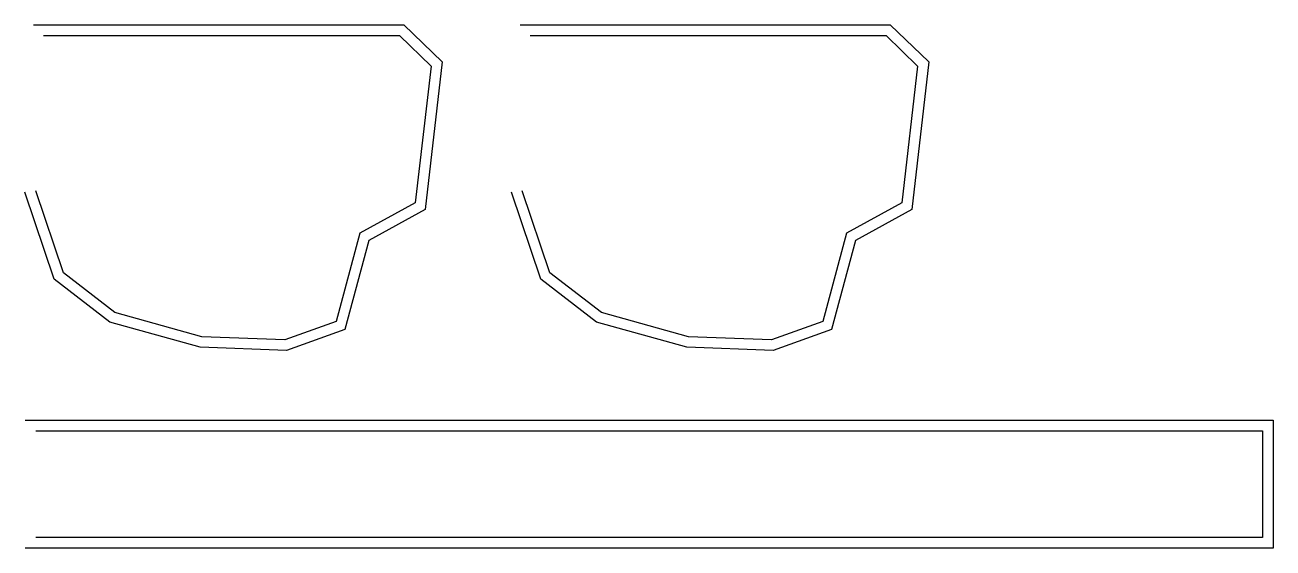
# Model space of a CAD drawing. Header units: millimetres. Extents: x -7 to 814, y -337 to 7.
import ezdxf

# ---------------------------------------------------------------- set-up
doc = ezdxf.new("R2010")
doc.units = ezdxf.units.MM

msp = doc.modelspace()

# ---------------------------------------------------------------- linework, layer by layer
for points in [[(-1.4522, 7), (242.0194, 7), (267.3519, -17.3581), (256.1388, -114.3943), (219.185, -134.6986), (203.4052, -193.367), (164.881, -207.0443), (108.114, -204.9649), (48.8076, -188.3757), (12.246, -160.2514), (-7.0587, -102.9737)], [(5.2, 0), (239.2, 0), (260, -20), (249.6, -110), (213.2, -130), (197.6, -188), (163.8, -200), (109.2, -198), (52, -182), (18.2, -156), (0, -102)], [(318.5478, 7), (562.0194, 7), (587.3519, -17.3581), (576.1388, -114.3943), (539.185, -134.6986), (523.4052, -193.367), (484.881, -207.0443), (428.114, -204.9649), (368.8076, -188.3757), (332.246, -160.2514), (312.9413, -102.9737)], [(325.2, 0), (559.2, 0), (580, -20), (569.6, -110), (533.2, -130), (517.6, -188), (483.8, -200), (429.2, -198), (372, -182), (338.2, -156), (320, -102)], [(-7, -253), (813.7077, -253), (813.7077, -337), (-7, -337)], [(0, -260), (806.7077, -260), (806.7077, -330), (0, -330)]]:
    msp.add_lwpolyline(points)

doc.saveas('drawing.dxf')
